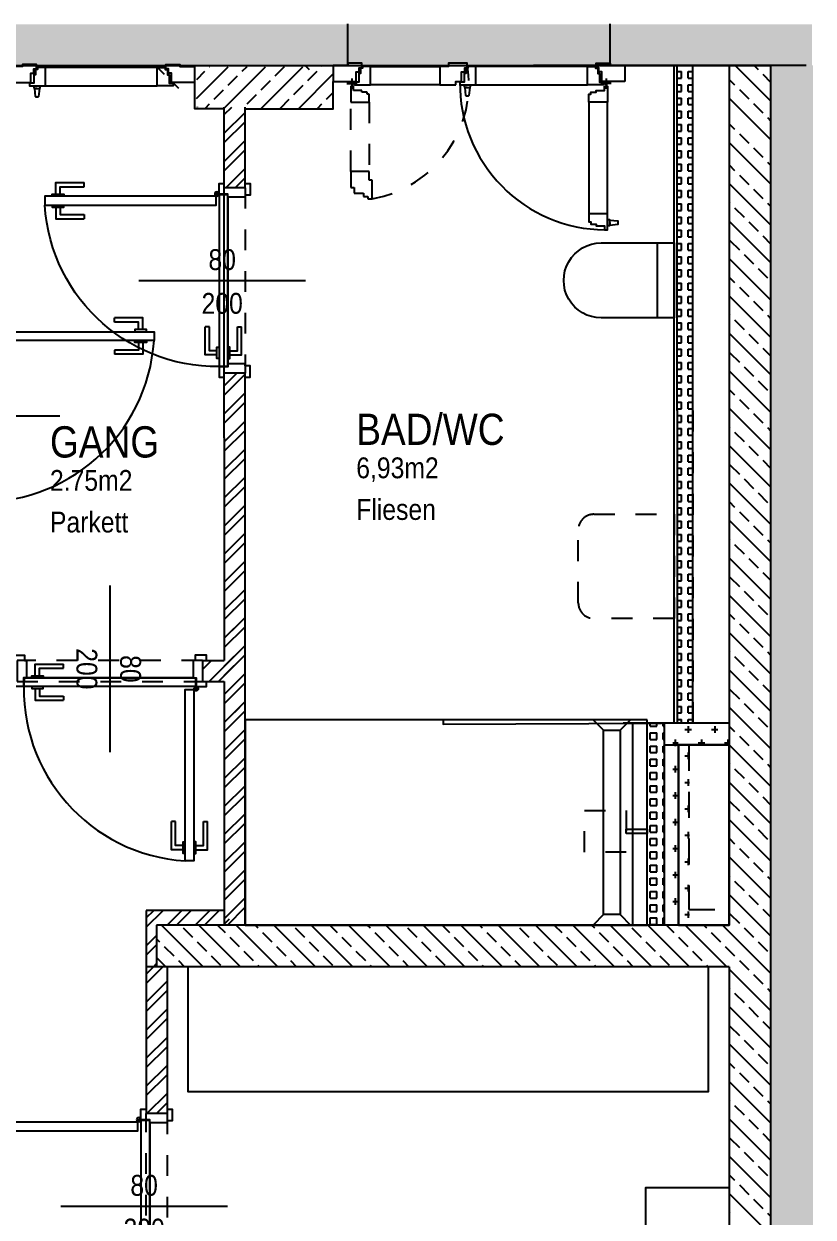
# Model space of a CAD drawing. Header units: millimetres. Extents: x 2865.5 to 2884.6, y 1727 to 1740.
# Drawn here: x 2880.79 to 2884.58, y 1731.76 to 1737.49 of the extents above; entities that cross this region are included whole.
import ezdxf
from ezdxf.enums import TextEntityAlignment as Align

# ---------------------------------------------------------------- set-up
doc = ezdxf.new("R2010")
doc.units = ezdxf.units.MM
doc.linetypes.add('HIDDEN2', pattern=[0.1875, 0.125, -0.0625])
doc.layers.add('00_HLP---------M0', color=5, linetype='Continuous', plot=False)
doc.layers.add('07_MOB-G00-L04-M0', color=6, linetype='HIDDEN2', plot=False)
for name, color, linetype in [('01-ANS-G00-L04-M0', 8, 'Continuous'), ('01-TXT---------M0', 5, 'Continuous'), ('01-TXT---------PP', 5, 'Continuous'), ('01-TXT-G00-L04-M0', 160, 'Continuous'), ('02-ANS-G00-L04-M0', 8, 'Continuous'), ('02-FIL-G00-L04-LILA', 223, 'Continuous'), ('02-FIL-G00-L04-ORANGE', 40, 'Continuous'), ('02-FIL-G00-L04-STB', 8, 'Continuous'), ('02-FLI-G00-L04-M0', 141, 'Continuous'), ('02-HID---------M0', 8, 'HIDDEN2'), ('02-HID-G00-L04-M0', 8, 'HIDDEN2'), ('02-TWA-G00-L04-M0', 4, 'Continuous'), ('02-WDA---------M0', 8, 'Continuous'), ('02-WDA-G00-L04-M0', 8, 'Continuous'), ('02-ZWA---------M0', 2, 'Continuous'), ('02-ZWA-G00-L04-M0', 2, 'Continuous'), ('03-ANS-G00-L04-M0', 8, 'Continuous'), ('03-HID-G00-L04-M0', 8, 'HIDDEN2'), ('04-HLP---------M0', 8, 'HIDDEN2'), ('04-STO---------M0', 5, 'Continuous'), ('04-SYM---------EP', 8, 'Continuous'), ('04-SYM-G00-L04-EP', 8, 'Continuous'), ('05-STO--------M0', 5, 'Continuous'), ('05-SYM---------M0', 8, 'Continuous'), ('05-SYM--------M0', 8, 'Continuous'), ('05-SYM-G00-L04-M0', 8, 'Continuous'), ('05-TXT--------M0', 8, 'Continuous'), ('05-TXT-G00-L04-M0', 8, 'Continuous'), ('07-SAN-G00-L04-M0', 8, 'Continuous')]:
    doc.layers.add(name, color=color, linetype=linetype)
doc.styles.add('ARIAL', font='arial.ttf', dxfattribs={"width": 0.85})
pattern_1 = [(45, (2824.41529, 1813.36531), (-0.06735192, 0.06735192), []), (45, (2824.46019, 1813.36531), (-0.06735192, 0.06735192), [])]
pattern_2 = [(45, (2824.39029, 1813.36531), (-0.06735192, 0.06735192), []), (45, (2824.43519, 1813.36531), (-0.06735192, 0.06735192), [])]

# ---------------------------------------------------------------- blocks, each defined once
blk = doc.blocks.new('05-TXT')
at = {"layer": '05-TXT--------M0'}
blk.add_line((-0.4, 0), (0.4, 0), dxfattribs=at)
at = {"layer": '05-TXT--------M0', "color": 8, "style": 'ARIAL', "width": 0.85}
blk.add_attdef('BREITE', text='', height=0.1, dxfattribs=at).set_placement((0, 0.05), align=Align.CENTER)
blk.add_attdef('HÖHE', text='', height=0.1, rotation=360, dxfattribs=at).set_placement((0, -0.06), align=Align.TOP_CENTER)
blk = doc.blocks.new('TÜR-80_10er-WAND')
at = {"layer": '00_HLP---------M0'}
for points in [[(-0.3575, 0.027), (-0.3575, 0.083), (-0.2225, 0.083)], [(-0.3375, 0.027), (-0.3375, 0.063), (-0.2225, 0.063)], [(-0.2225, 0.063), (-0.2225, 0.083)], [(0.4, 0.017), (-0.4, 0.017)], [(-0.375, 0.017), (-0.375, 0.027), (-0.32, 0.027), (-0.32, 0.017)], [(-0.375, -0.025), (-0.375, -0.035), (-0.32, -0.035), (-0.32, -0.025)], [(-0.3575, -0.035), (-0.3575, -0.091), (-0.2225, -0.091)], [(-0.3375, -0.035), (-0.3375, -0.071), (-0.2225, -0.071)], [(-0.2225, -0.071), (-0.2225, -0.091)]]:
    blk.add_lwpolyline(points, dxfattribs=at)
blk.add_lwpolyline([(0.4115, -0.025), (-0.4115, -0.025), (-0.4115, -0.025), (-0.4115, 0.017), (0.4115, 0.017)], close=True, dxfattribs=at)
at = {"layer": '02-HID---------M0', "ltscale": 0.5}
for points in [[(0.445, 0.1), (-0.445, 0.1)], [(-0.445, 0), (0.445, 0)]]:
    blk.add_lwpolyline(points, dxfattribs=at)
at = {"layer": '02-ZWA---------M0'}
for points in [[(-0.445, 0.1), (-0.445, 0)], [(0.445, 0.1), (0.445, 0)]]:
    blk.add_lwpolyline(points, dxfattribs=at)
at = {"layer": '05-STO--------M0'}
for points in [[(-0.465, 0.1), (-0.465, 0.125), (-0.41, 0.125), (-0.41, 0.1), (-0.4, 0.1), (-0.4, 0.017), (-0.415, 0.017), (-0.415, -0.025), (-0.465, -0.025), (-0.465, 0)], [(0.465, 0.1), (0.465, 0.125), (0.41, 0.125), (0.41, 0.1), (0.4, 0.1), (0.4, 0.017), (0.415, 0.017), (0.415, -0.025), (0.465, -0.025), (0.465, 0)]]:
    blk.add_lwpolyline(points, dxfattribs=at)
at = {"layer": '05-SYM---------M0'}
for points in [[(0.352, -0.8085), (0.296, -0.8085), (0.296, -0.6735)], [(0.316, -0.6735), (0.296, -0.6735)], [(0.352, -0.7885), (0.316, -0.7885), (0.316, -0.6735)], [(0.414, -0.8085), (0.47, -0.8085), (0.47, -0.6735)], [(0.414, -0.7885), (0.45, -0.7885), (0.45, -0.6735)], [(0.45, -0.6735), (0.47, -0.6735)], [(0.362, -0.826), (0.352, -0.826), (0.352, -0.771), (0.362, -0.771)], [(0.404, -0.826), (0.414, -0.826), (0.414, -0.771), (0.404, -0.771)]]:
    blk.add_lwpolyline(points, dxfattribs=at)
at = {"layer": '05-SYM--------M0'}
blk.add_lwpolyline([(0.404, -0.0395), (0.404, -0.8625), (0.404, -0.8625), (0.362, -0.8625), (0.362, -0.0395)], close=True, dxfattribs=at)
for points in [[(0.41, -0.036), (0.42, -0.036)], [(0.415, -0.031), (0.415, -0.041)]]:
    blk.add_lwpolyline(points, dxfattribs=at)
blk.add_circle((0.415, -0.036), 0.01, dxfattribs=at)
blk.add_arc((0.415, -0.036), 0.8282, 176.33088, 266.33088, dxfattribs=at)
blk = doc.blocks.new('01-SQM')
at = {"layer": '01-TXT---------M0', "color": 1, "style": 'ARIAL', "width": 0.85}
blk.add_attdef('ROOM', (0, 0), '', height=0.15, dxfattribs=at)
blk.add_attdef('AREA', text='', height=0.1, dxfattribs=at).set_placement((0, -0.06), align=Align.TOP_LEFT)
at = {"layer": '01-TXT---------PP', "color": 1, "style": 'ARIAL', "width": 0.85}
blk.add_attdef('NR', text='', height=0.15, dxfattribs=at).set_placement((-0.1173, 0), align=Align.RIGHT)
blk.add_attdef('FLOOR', text='', height=0.1, dxfattribs=at).set_placement((0, -0.26), align=Align.TOP_LEFT)
blk = doc.blocks.new('07-WC')
blk.add_lwpolyline([(-0.015, -0.18), (-0.365, -0.18, -1), (-0.365, 0.18, 0), (-0.015, 0.18), (-0.015, -0.18)], format="xyb", close=True)
blk.add_lwpolyline([(-0.095, -0.18), (-0.095, 0.18)])
blk = doc.blocks.new('4733788473')
at = {"color": 4}
for points in [[(2877.9358, 1743.4541), (2877.9358, 1743.0541), (2877.5358, 1743.0541), (2877.5358, 1743.4541)], [(2880.2358, 1743.4541), (2880.2358, 1743.0541), (2879.8358, 1743.0541), (2879.8358, 1743.4541)], [(2878.2858, 1739.0541), (2878.2858, 1739.0541), (2878.2858, 1739.0541), (2878.2858, 1740.4541), (2880.4858, 1740.4541), (2880.4858, 1739.7541), (2880.5858, 1739.7541), (2880.5858, 1740.5541), (2878.1858, 1740.5541), (2878.1858, 1739.0541)], [(2876.4058, 1738.4516), (2875.2058, 1738.4516), (2875.2058, 1739.2516), (2876.4058, 1739.2516)], [(2880.6858, 1737.3491), (2879.1858, 1737.3491), (2879.1858, 1737.2491), (2880.6858, 1737.2491)]]:
    blk.add_lwpolyline(points, close=True, dxfattribs=at)
at = {"color": 4, "flags": 128}
for points in [[(2877.9358, 1741.3541), (2879.8358, 1741.3541), (2879.8358, 1743.4541), (2877.9358, 1743.4541)], [(2879.3108, 1739.4541), (2879.3108, 1738.9541), (2880.3108, 1738.9541), (2880.3108, 1739.4541)], [(2879.0358, 1737.0741), (2880.8358, 1737.0741), (2880.8358, 1737.5241), (2879.0358, 1737.5241)]]:
    blk.add_lwpolyline(points, close=True, dxfattribs=at)
at = {"color": 4}
for points in [[(2878.1358, 1743.0541), (2878.1358, 1743.3041), (2878.7358, 1743.3041), (2878.7358, 1743.0541)], [(2879.6358, 1743.0541), (2879.6358, 1743.3041), (2879.0358, 1743.3041), (2879.0358, 1743.0541)], [(2878.0358, 1742.9541), (2879.7358, 1742.9541)], [(2880.4858, 1739.7791), (2878.9858, 1739.7791), (2878.9858, 1738.9541)], [(2878.9858, 1738.9541), (2878.2858, 1738.9541)], [(2879.5823, 1737.8027), (2879.9358, 1737.3491), (2880.2894, 1737.8027)]]:
    blk.add_lwpolyline(points, dxfattribs=at)
at = {"color": 4, "flags": 128}
for points in [[(2875.3038, 1739.7076, -0.39805), (2875.3537, 1739.7548), (2875.6591, 1739.7548, -0.39805), (2875.709, 1739.7076), (2875.7285, 1739.3576, -0.430564), (2875.6785, 1739.3048), (2875.3342, 1739.3048, -0.430564), (2875.2843, 1739.3576)], [(2876.3079, 1739.7076, 0.39805), (2876.258, 1739.7548), (2875.9526, 1739.7548, 0.39805), (2875.9026, 1739.7076), (2875.8832, 1739.3576, 0.430564), (2875.9331, 1739.3048), (2876.2774, 1739.3048, 0.430564), (2876.3273, 1739.3576)], [(2875.3038, 1737.9957, 0.39805), (2875.3537, 1737.9484), (2875.6591, 1737.9484, 0.39805), (2875.709, 1737.9957), (2875.7285, 1738.3457, 0.430564), (2875.6785, 1738.3984), (2875.3342, 1738.3984, 0.430564), (2875.2843, 1738.3457)], [(2876.3079, 1737.9957, -0.39805), (2876.258, 1737.9484), (2875.9526, 1737.9484, -0.39805), (2875.9026, 1737.9957), (2875.8832, 1738.3457, -0.430564), (2875.9331, 1738.3984), (2876.2774, 1738.3984, -0.430564), (2876.3273, 1738.3457)]]:
    blk.add_lwpolyline(points, format="xyb", close=True, dxfattribs=at)
at = {"color": 4}
for centre, start, end in [((2875.5064, 1739.3048), 63.43495, 116.56505), ((2876.1053, 1739.3048), 63.43495, 116.56505), ((2875.5064, 1738.3984), 243.43495, 296.56505), ((2876.1053, 1738.3984), 243.43495, 296.56505)]:
    blk.add_arc(centre, 0.5031, start, end, dxfattribs=at)
blk = doc.blocks.new('FENSTER_140')
at = {"layer": '02-WDA---------M0'}
for points in [[(0.07, -0.2), (0.07, -0.4)], [(1.33, -0.2), (1.33, -0.4)]]:
    blk.add_lwpolyline(points, dxfattribs=at)
at = {"layer": '04-HLP---------M0', "linetype": 'Continuous'}
for p, q in [((0.0317, 0.5598), (0.0317, 0.5482)), ((0.0317, 0.554), (0.0317, 0.5496)), ((0.0717, 0.566), (0.0335, 0.5617)), ((0.0717, 0.542), (0.0335, 0.5462)), ((0.0717, 0.554), (0.0717, 0.566)), ((0.0717, 0.566), (0.0717, 0.542)), ((0.0717, 0.554), (0.0717, 0.542)), ((0.0837, 0.568), (0.0737, 0.568)), ((0.0837, 0.54), (0.0737, 0.54)), ((0.7447, -0.095), (0.749, -0.0568)), ((0.7625, -0.055), (0.751, -0.055)), ((0.7567, -0.055), (0.7523, -0.055)), ((0.7687, -0.095), (0.7645, -0.0568)), ((0.7427, -0.107), (0.7427, -0.097)), ((0.7687, -0.095), (0.7447, -0.095)), ((0.7567, -0.095), (0.7447, -0.095)), ((0.7567, -0.095), (0.7687, -0.095)), ((0.7707, -0.107), (0.7707, -0.097))]:
    blk.add_line(p, q, dxfattribs=at)
for points in [[(0.0968, 0.5891), (0.0837, 0.5891), (0.0837, 0.5121), (0.172, 0.5121), (0.172, 0.5511), (0.1633, 0.5511), (0.1633, 0.5611), (0.1377, 0.5611), (0.1377, 0.5691), (0.0968, 0.5691)], [(0.0968, -0.1007), (0.0837, -0.1007), (0.0837, -0.0237), (0.172, -0.0237), (0.172, -0.0628), (0.1633, -0.0628), (0.1633, -0.0727), (0.1377, -0.0727), (0.1377, -0.0807), (0.0968, -0.0807)]]:
    blk.add_lwpolyline(points, close=True, dxfattribs=at)
for points in [[(0.0837, 0.5121), (0.0837, -0.0237)], [(0.172, -0.0237), (0.172, 0.5121)]]:
    blk.add_lwpolyline(points, dxfattribs=at)
at = {"layer": '04-HLP---------M0', "linetype": 'HIDDEN2', "ltscale": 0.4}
for points in [[(1.3163, 0.3855), (1.2993, 0.3855), (1.2993, 0.4135), (1.2543, 0.4135), (1.2543, 0.4285), (1.2343, 0.4285), (1.2343, 0.4404), (1.2128, 0.4404), (1.2128, 0.3506), (1.228, 0.3506), (1.228, 0.3085), (1.3163, 0.3085)], [(1.3032, -0.1007), (1.3163, -0.1007), (1.3163, -0.0237), (1.228, -0.0237), (1.228, -0.0628), (1.2367, -0.0628), (1.2367, -0.0727), (1.2623, -0.0727), (1.2623, -0.0807), (1.3032, -0.0807)]]:
    blk.add_lwpolyline(points, close=True, dxfattribs=at)
for points in [[(1.228, -0.0237), (1.228, 0.3085)], [(1.3163, 0.3085), (1.3163, -0.0237)]]:
    blk.add_lwpolyline(points, dxfattribs=at)
at = {"layer": '04-HLP---------M0'}
for points in [[(0.0647, -0.113), (0.1147, -0.113)], [(0.0897, -0.138), (0.0897, -0.088)], [(1.3353, -0.113), (1.2853, -0.113)], [(1.3103, -0.138), (1.3103, -0.088)]]:
    blk.add_lwpolyline(points, dxfattribs=at)
for centre in [(0.0897, -0.113), (1.3103, -0.113)]:
    blk.add_circle(centre, 0.00474, dxfattribs=at)
at = {"layer": '04-HLP---------M0', "linetype": 'Continuous'}
for centre, radius, start, end in [((0.0897, -0.113), 0.7021, 359.42303, 89.42359), ((0.0337, 0.5598), 0.002, 96.34019, 180), ((0.0337, 0.5482), 0.002, 180, 263.65981), ((0.0737, 0.566), 0.002, 90, 180), ((0.0737, 0.542), 0.002, 180, 270), ((0.751, -0.057), 0.002, 90, 173.65981), ((0.7625, -0.057), 0.002, 6.34019, 90), ((0.7447, -0.097), 0.002, 90, 180), ((0.7687, -0.097), 0.002, 0, 90)]:
    blk.add_arc(centre, radius, start, end, dxfattribs=at)
at = {"layer": '04-HLP---------M0', "linetype": 'HIDDEN2', "ltscale": 0.4}
blk.add_arc((1.3103, -0.113), 0.5619, 99.99388, 189.99388, dxfattribs=at)
at = {"layer": '04-STO---------M0'}
for points in [[(0.102, -0.1201), (0.102, -0.107), (0.179, -0.107), (0.179, -0.1953), (0.14, -0.1953), (0.14, -0.1865), (0.13, -0.1865), (0.13, -0.161), (0.122, -0.161), (0.122, -0.1201)], [(0.7918, -0.1201), (0.7918, -0.107), (0.7148, -0.107), (0.7148, -0.1953), (0.7538, -0.1953), (0.7538, -0.1865), (0.7638, -0.1865), (0.7638, -0.161), (0.7718, -0.161), (0.7718, -0.1201)], [(0.8118, -0.107), (0.8118, -0.124), (0.7838, -0.124), (0.7838, -0.169), (0.7688, -0.169), (0.7688, -0.189), (0.7569, -0.189), (0.7569, -0.2105), (0.8467, -0.2105), (0.8467, -0.1953), (0.8888, -0.1953), (0.8888, -0.107)], [(1.298, -0.1201), (1.298, -0.107), (1.221, -0.107), (1.221, -0.1953), (1.26, -0.1953), (1.26, -0.1865), (1.27, -0.1865), (1.27, -0.161), (1.278, -0.161), (1.278, -0.1201)], [(0, -0.124), (0.11, -0.124), (0.11, -0.169), (0.125, -0.169), (0.125, -0.189), (0.1369, -0.189), (0.1369, -0.2105), (0.07, -0.2105), (0.07, -0.2), (0, -0.2)], [(1.4, -0.124), (1.29, -0.124), (1.29, -0.169), (1.275, -0.169), (1.275, -0.189), (1.2631, -0.189), (1.2631, -0.2105), (1.33, -0.2105), (1.33, -0.2), (1.4, -0.2)]]:
    blk.add_lwpolyline(points, close=True, dxfattribs=at)
at = {"layer": '04-SYM---------EP'}
for points in [[(0.7148, -0.107), (0.179, -0.107)], [(0.8888, -0.107), (1.221, -0.107)], [(0.179, -0.1953), (0.7148, -0.1953)], [(1.221, -0.1953), (0.8888, -0.1953)]]:
    blk.add_lwpolyline(points, dxfattribs=at)

msp = doc.modelspace()

# ---------------------------------------------------------------- hatches: boundary and pattern name
at = {"layer": '02-FIL-G00-L04-LILA'}
h = msp.add_hatch(dxfattribs=at)
h.set_pattern_fill('HONEY', color=8, scale=0.01, angle=107.04654, style=0)
h.set_pattern_definition([(90, (2869.415287, 1707.450875), (-0.0274963, 0.047625), [0.03175, -0.0635]), (210, (2869.415287, 1707.450875), (-0.02749631, -0.047624994), [0.03175, -0.0635]), (150, (2869.415287, 1707.450875), (-0.05499261, 6e-09), [-0.0635, 0.03175])])
h.paths.add_polyline_path([(2884.5725, 1737.4882), (2883.3053, 1737.4882), (2876.6132, 1737.4882), (2876.6132, 1737.2882), (2884.5721, 1737.2882)])
h = msp.add_hatch(dxfattribs=at)
h.set_pattern_fill('HONEY', color=8, scale=0.01, angle=107.04654, style=0)
h.set_pattern_definition([(90, (2869.419366, 1707.252193), (-0.0274963, 0.047625), [0.03175, -0.0635]), (210, (2869.419366, 1707.252193), (-0.02749631, -0.047624994), [0.03175, -0.0635]), (150, (2869.419366, 1707.252193), (-0.05499261, 6e-09), [-0.0635, 0.03175])])
h.paths.add_polyline_path([(2876.6817, 1737.2896), (2883.3094, 1737.2896), (2876.6173, 1737.2896), (2876.6173, 1737.0751), (2876.6813, 1737.0751)])
h = msp.add_hatch(dxfattribs=at)
h.set_pattern_fill('HONEY', color=8, scale=0.01, angle=197.04654, style=0)
h.set_pattern_definition([(180, (2894.115584, 1720.650196), (-0.047625, -0.0274963), [0.03175, -0.0635]), (300, (2894.115584, 1720.650196), (0.047624994, -0.02749631), [0.03175, -0.0635]), (240, (2894.115584, 1720.650196), (-6e-09, -0.05499261), [-0.0635, 0.03175])])
h.paths.add_polyline_path([(2884.5782, 1737.2899), (2884.5782, 1735.5716), (2884.5782, 1728.2027), (2884.3782, 1728.2027), (2884.3782, 1737.2895)])
at = {"layer": '02-FIL-G00-L04-ORANGE'}
h = msp.add_hatch(dxfattribs=at)
h.set_pattern_fill('SQUARE', color=8, scale=0.01, angle=107.04654, style=0)
h.set_pattern_definition([(360, (2824.415287, 1813.365314), (0, 0.03175), [0.03175, -0.03175]), (90, (2824.415287, 1813.365314), (-0.03175, 0), [0.03175, -0.03175])])
h.paths.add_polyline_path([(2884.0003, 1734.1327), (2884.0003, 1737.2897), (2883.9253, 1737.2897), (2883.9253, 1734.1327)])
h = msp.add_hatch(dxfattribs=at)
h.set_pattern_fill('ANSI32', color=8, scale=0.01, angle=107.04654, style=0)
h.set_pattern_definition(pattern_2)
h.paths.add_polyline_path([(2881.85, 1737.0897), (2881.75, 1737.0897), (2881.7503, 1736.7027), (2881.8503, 1736.7027)])
h = msp.add_hatch(dxfattribs=at)
h.set_pattern_fill('ANSI32', color=8, scale=0.01, angle=107.04654, style=0)
h.set_pattern_definition(pattern_2)
h.paths.add_polyline_path([(2881.8503, 1734.1855), (2881.8503, 1735.8127), (2881.7503, 1735.8127), (2881.7503, 1734.1855)])
h = msp.add_hatch(dxfattribs=at)
h.set_pattern_fill('ANSI32', color=8, scale=0.01, angle=107.04654, style=0)
h.set_pattern_definition([(45, (2824.39029, 1813.36531), (-0.06735192, 0.06735192), []), (45, (2824.43519, 1813.36531), (-0.06735192, 0.06735192), [])])
h.paths.add_polyline_path([(2881.8503, 1733.1627), (2881.8503, 1734.6127), (2881.7503, 1734.6127), (2881.7503, 1734.4327), (2881.6453, 1734.4327), (2881.6453, 1734.3327), (2881.7503, 1734.3327), (2881.7503, 1733.1627)])
h = msp.add_hatch(dxfattribs=at)
h.set_pattern_fill('SQUARE', color=8, scale=0.01, angle=107.04654, style=0)
h.set_pattern_definition([(360, (2824.613263, 1813.365314), (0, 0.03175), [0.03175, -0.03175]), (90, (2824.613263, 1813.365314), (-0.03175, 0), [0.03175, -0.03175])])
h.paths.add_polyline_path([(2883.8633, 1733.1627), (2883.8633, 1734.1327), (2883.7933, 1734.1327), (2883.7933, 1733.1627)])
h = msp.add_hatch(dxfattribs=at)
h.set_pattern_fill('CROSS', color=8, scale=0.01, angle=17.04654, style=0)
h.set_pattern_definition([(270, (2824.415287, 1813.365314), (0.0635, -0.0635), [0.03175, -0.09525]), (360, (2824.39941, 1813.34944), (0.0635, 0.0635), [0.03175, -0.09525])])
h.paths.add_polyline_path([(2883.9844, 1733.1627), (2883.9844, 1734.0277), (2884.1753, 1734.0277), (2884.1753, 1734.1327), (2883.9046, 1734.1327), (2883.9046, 1733.1627)])
h = msp.add_hatch(dxfattribs=at)
h.set_pattern_fill('ANSI32', color=8, scale=0.01, angle=107.04654, style=0)
h.set_pattern_definition(pattern_1)
h.paths.add_polyline_path([(2881.4253, 1733.1627), (2881.7753, 1733.1627), (2881.7753, 1733.2327), (2881.3753, 1733.2327), (2881.3753, 1732.9627), (2881.4253, 1732.9627)])
h = msp.add_hatch(dxfattribs=at)
h.set_pattern_fill('ANSI32', color=8, scale=0.01, angle=107.04654, style=0)
h.set_pattern_definition(pattern_1)
h.paths.add_polyline_path([(2881.4753, 1732.2577), (2881.4753, 1732.9627), (2881.4253, 1732.9627), (2881.3753, 1732.9627), (2881.3753, 1732.2577)])
at = {"layer": '02-FIL-G00-L04-STB'}
h = msp.add_hatch(dxfattribs=at)
h.set_pattern_fill('ANSI33', color=8, scale=0.02, angle=287.04654, style=0)
h.set_pattern_definition([(225, (2939.10685, 1649.32131), (0.08980256, -0.08980256), []), (225, (2939.01705, 1649.32131), (0.08980256, -0.08980256), [0.0635, -0.03175])])
h.paths.add_polyline_path([(2881.6169, 1737.0839), (2881.6169, 1737.1639), (2881.6169, 1737.2839), (2882.2737, 1737.2839), (2882.2737, 1737.0839)])

# ---------------------------------------------------------------- linework, layer by layer
at = {"color": 8}
for points in [[(2884.3753, 1728.4027), (2884.3753, 1737.2897)], [(2881.6071, 1737.2087), (2881.6071, 1737.0838), (2881.7503, 1737.0838)], [(2881.8503, 1737.082), (2882.2737, 1737.082), (2882.2737, 1737.2137)]]:
    msp.add_lwpolyline(points, dxfattribs=at)
at = {"layer": '01-ANS-G00-L04-M0', "color": 8}
for points in [[(2881.7503, 1735.8127), (2881.7503, 1736.7027)], [(2881.7503, 1735.5027), (2881.7503, 1734.6127)]]:
    msp.add_lwpolyline(points, dxfattribs=at)
at = {"layer": '02-ANS-G00-L04-M0', "color": 8}
msp.add_lwpolyline([(2883.9253, 1735.6327), (2883.9253, 1734.1327)], dxfattribs=at)
at = {"layer": '02-FIL-G00-L04-STB', "color": 8, "linetype": 'Continuous'}
for p, q in [((2881.4204, 1737.2897), (2881.4624, 1737.2477)), ((2882.1388, 1737.2897), (2882.1583, 1737.2702)), ((2884.2042, 1737.2897), (2884.3753, 1737.1187)), ((2884.2911, 1737.2926), (2884.3136, 1737.2702)), ((2884.336, 1737.2477), (2884.3753, 1737.2085)), ((2881.4848, 1737.2253), (2881.5297, 1737.1804)), ((2884.1753, 1737.2229), (2884.2013, 1737.1968)), ((2884.2238, 1737.1744), (2884.2687, 1737.1295)), ((2884.1753, 1737.1331), (2884.3753, 1736.9331)), ((2881.6195, 1737.0906), (2881.6204, 1737.0897)), ((2884.2911, 1737.107), (2884.336, 1737.0621)), ((2884.1753, 1737.0096), (2884.2013, 1736.9836)), ((2884.3585, 1737.0397), (2884.3753, 1737.0229)), ((2884.2238, 1736.9611), (2884.2687, 1736.9162)), ((2884.1753, 1736.9198), (2884.3753, 1736.7198)), ((2884.2911, 1736.8938), (2884.336, 1736.8489)), ((2884.3585, 1736.8264), (2884.3753, 1736.8096)), ((2884.1753, 1736.8122), (2884.2013, 1736.7862)), ((2884.1753, 1736.7224), (2884.3753, 1736.5224)), ((2884.2238, 1736.7637), (2884.2687, 1736.7188)), ((2884.2911, 1736.6964), (2884.336, 1736.6515)), ((2884.1753, 1736.6326), (2884.1789, 1736.629)), ((2884.2013, 1736.6066), (2884.2462, 1736.5617)), ((2884.3585, 1736.629), (2884.3753, 1736.6122)), ((2884.1753, 1736.5428), (2884.3753, 1736.3428)), ((2884.2687, 1736.5392), (2884.3136, 1736.4943)), ((2884.1789, 1736.4494), (2884.2238, 1736.4045)), ((2884.336, 1736.4719), (2884.3753, 1736.4326)), ((2884.2462, 1736.3821), (2884.2911, 1736.3372)), ((2884.1753, 1736.3632), (2884.3753, 1736.1632)), ((2884.3136, 1736.3147), (2884.3585, 1736.2698)), ((2884.1753, 1736.2734), (2884.2013, 1736.2474)), ((2884.2238, 1736.2249), (2884.2687, 1736.18)), ((2884.1753, 1736.1836), (2884.3753, 1735.9836)), ((2884.2911, 1736.1576), (2884.336, 1736.1127)), ((2884.1753, 1736.0938), (2884.1789, 1736.0902)), ((2884.3585, 1736.0902), (2884.3753, 1736.0734)), ((2884.2013, 1736.0678), (2884.2462, 1736.0229)), ((2884.1753, 1736.004), (2884.3753, 1735.804)), ((2884.2687, 1736.0004), (2884.3136, 1735.9555)), ((2884.1789, 1735.9106), (2884.2238, 1735.8657)), ((2884.336, 1735.9331), (2884.3753, 1735.8938)), ((2884.1753, 1735.8244), (2884.3753, 1735.6244)), ((2884.2462, 1735.8433), (2884.2911, 1735.7984)), ((2884.3136, 1735.7759), (2884.3585, 1735.731)), ((2884.1753, 1735.7346), (2884.2013, 1735.7085)), ((2884.2238, 1735.6861), (2884.2687, 1735.6412)), ((2884.1753, 1735.6448), (2884.3753, 1735.4448)), ((2884.2911, 1735.6187), (2884.336, 1735.5738)), ((2884.1753, 1735.555), (2884.1789, 1735.5514)), ((2884.2013, 1735.5289), (2884.2462, 1735.484)), ((2884.3585, 1735.5514), (2884.3753, 1735.5346)), ((2884.1753, 1735.4652), (2884.3753, 1735.2652)), ((2884.2687, 1735.4616), (2884.3136, 1735.4167)), ((2884.336, 1735.3942), (2884.3753, 1735.355)), ((2884.1789, 1735.3718), (2884.2238, 1735.3269)), ((2884.1753, 1735.2856), (2884.3753, 1735.0856)), ((2884.2462, 1735.3044), (2884.2911, 1735.2595)), ((2884.3136, 1735.2371), (2884.3585, 1735.1922)), ((2884.1753, 1735.1958), (2884.2013, 1735.1697)), ((2884.2238, 1735.1473), (2884.2687, 1735.1024)), ((2884.1753, 1735.106), (2884.3753, 1734.906)), ((2884.2911, 1735.0799), (2884.336, 1735.035)), ((2884.1753, 1735.0162), (2884.1789, 1735.0126)), ((2884.3585, 1735.0126), (2884.3753, 1734.9958)), ((2884.2013, 1734.9901), (2884.2462, 1734.9452)), ((2884.1753, 1734.9264), (2884.3753, 1734.7264)), ((2884.2687, 1734.9228), (2884.3136, 1734.8779)), ((2884.1789, 1734.833), (2884.2238, 1734.7881)), ((2884.336, 1734.8554), (2884.3753, 1734.8162)), ((2884.2462, 1734.7656), (2884.2911, 1734.7207)), ((2884.1753, 1734.7468), (2884.3753, 1734.5468)), ((2884.1753, 1734.657), (2884.2013, 1734.6309)), ((2884.3136, 1734.6983), (2884.3585, 1734.6534)), ((2884.2238, 1734.6085), (2884.2687, 1734.5636)), ((2884.1753, 1734.5672), (2884.3753, 1734.3672)), ((2884.2911, 1734.5411), (2884.336, 1734.4962)), ((2884.1753, 1734.4774), (2884.1789, 1734.4738)), ((2884.2013, 1734.4513), (2884.2462, 1734.4064)), ((2884.3585, 1734.4738), (2884.3753, 1734.457)), ((2884.1753, 1734.3876), (2884.3753, 1734.1876)), ((2884.2687, 1734.384), (2884.3136, 1734.3391)), ((2884.336, 1734.3166), (2884.3753, 1734.2774)), ((2884.1789, 1734.2942), (2884.2238, 1734.2493)), ((2884.1753, 1734.208), (2884.3753, 1734.008)), ((2884.2462, 1734.2268), (2884.2911, 1734.1819)), ((2884.3136, 1734.1595), (2884.3585, 1734.1146)), ((2884.1753, 1734.1182), (2884.2013, 1734.0921)), ((2884.1753, 1734.0284), (2884.3753, 1733.8284)), ((2884.2238, 1734.0697), (2884.2687, 1734.0248)), ((2884.2911, 1734.0023), (2884.336, 1733.9574)), ((2884.1753, 1733.9386), (2884.1789, 1733.9349)), ((2884.2013, 1733.9125), (2884.2462, 1733.8676)), ((2884.3585, 1733.9349), (2884.3753, 1733.9182)), ((2884.1753, 1733.8488), (2884.3753, 1733.6488)), ((2884.2687, 1733.8451), (2884.3136, 1733.8002)), ((2884.1789, 1733.7553), (2884.2238, 1733.7104)), ((2884.336, 1733.7778), (2884.3753, 1733.7386)), ((2884.2462, 1733.688), (2884.2911, 1733.6431)), ((2884.1753, 1733.6691), (2884.3753, 1733.4691)), ((2884.3136, 1733.6206), (2884.3585, 1733.5757)), ((2884.1753, 1733.5793), (2884.2013, 1733.5533)), ((2884.2238, 1733.5308), (2884.2687, 1733.4859)), ((2884.1753, 1733.4895), (2884.3753, 1733.2895)), ((2884.2911, 1733.4635), (2884.336, 1733.4186)), ((2884.1753, 1733.3997), (2884.1789, 1733.3961)), ((2884.3585, 1733.3961), (2884.3753, 1733.3793)), ((2884.2013, 1733.3737), (2884.2462, 1733.3288)), ((2884.1753, 1733.3099), (2884.3753, 1733.1099)), ((2884.2687, 1733.3063), (2884.3136, 1733.2614)), ((2884.1789, 1733.2165), (2884.2238, 1733.1716)), ((2884.336, 1733.239), (2884.3753, 1733.1997)), ((2881.4489, 1733.1627), (2881.6489, 1732.9627)), ((2881.6285, 1733.1627), (2881.8285, 1732.9627)), ((2881.7183, 1733.1627), (2881.7542, 1733.1267)), ((2881.8081, 1733.1627), (2882.0081, 1732.9627)), ((2881.8979, 1733.1627), (2881.9114, 1733.1492)), ((2881.9877, 1733.1627), (2882.1877, 1732.9627)), ((2882.1673, 1733.1627), (2882.3673, 1732.9627)), ((2882.2571, 1733.1627), (2882.293, 1733.1267)), ((2882.3469, 1733.1627), (2882.5469, 1732.9627)), ((2882.4367, 1733.1627), (2882.4502, 1733.1492)), ((2882.5265, 1733.1627), (2882.7265, 1732.9627)), ((2882.7061, 1733.1627), (2882.9061, 1732.9627)), ((2882.7959, 1733.1627), (2882.8319, 1733.1267)), ((2882.8857, 1733.1627), (2883.0857, 1732.9627)), ((2882.9755, 1733.1627), (2882.989, 1733.1492)), ((2883.0653, 1733.1627), (2883.2653, 1732.9627)), ((2883.2449, 1733.1627), (2883.4449, 1732.9627)), ((2883.3347, 1733.1627), (2883.3707, 1733.1267)), ((2883.4245, 1733.1627), (2883.6245, 1732.9627)), ((2883.5143, 1733.1627), (2883.5278, 1733.1492)), ((2883.6041, 1733.1627), (2883.8041, 1732.9627)), ((2883.7837, 1733.1627), (2883.9837, 1732.9627)), ((2883.8735, 1733.1627), (2883.9095, 1733.1267)), ((2883.9633, 1733.1627), (2884.1633, 1732.9627)), ((2884.0531, 1733.1627), (2884.0666, 1733.1492)), ((2884.1429, 1733.1627), (2884.3753, 1732.9303)), ((2881.5522, 1733.1492), (2881.5971, 1733.1043)), ((2881.7767, 1733.1043), (2881.8216, 1733.0594)), ((2881.9338, 1733.1267), (2881.9787, 1733.0818)), ((2882.091, 1733.1492), (2882.1359, 1733.1043)), ((2882.3155, 1733.1043), (2882.3604, 1733.0594)), ((2882.4726, 1733.1267), (2882.5175, 1733.0818)), ((2882.6298, 1733.1492), (2882.6747, 1733.1043)), ((2882.8543, 1733.1043), (2882.8992, 1733.0594)), ((2883.0115, 1733.1267), (2883.0564, 1733.0818)), ((2883.1686, 1733.1492), (2883.2135, 1733.1043)), ((2883.3931, 1733.1043), (2883.438, 1733.0594)), ((2883.5503, 1733.1267), (2883.5952, 1733.0818)), ((2883.7074, 1733.1492), (2883.7523, 1733.1043)), ((2883.9319, 1733.1043), (2883.9768, 1733.0594)), ((2884.0891, 1733.1267), (2884.134, 1733.0818)), ((2884.2462, 1733.1492), (2884.2911, 1733.1043)), ((2881.4253, 1733.0965), (2881.4399, 1733.0818)), ((2881.4624, 1733.0594), (2881.5073, 1733.0145)), ((2881.6195, 1733.0818), (2881.6644, 1733.0369)), ((2882.0012, 1733.0594), (2882.0461, 1733.0145)), ((2882.1583, 1733.0818), (2882.2032, 1733.0369)), ((2882.54, 1733.0594), (2882.5849, 1733.0145)), ((2882.6971, 1733.0818), (2882.7421, 1733.0369)), ((2883.0788, 1733.0594), (2883.1237, 1733.0145)), ((2883.236, 1733.0818), (2883.2809, 1733.0369)), ((2883.6176, 1733.0594), (2883.6625, 1733.0145)), ((2883.7748, 1733.0818), (2883.8197, 1733.0369)), ((2884.1564, 1733.0594), (2884.2013, 1733.0145)), ((2884.3136, 1733.0818), (2884.3585, 1733.0369)), ((2881.4253, 1733.0066), (2881.4693, 1732.9627)), ((2881.5297, 1732.992), (2881.5591, 1732.9627)), ((2881.6869, 1733.0145), (2881.7318, 1732.9696)), ((2881.844, 1733.0369), (2881.8889, 1732.992)), ((2882.0685, 1732.992), (2882.0979, 1732.9627)), ((2882.2257, 1733.0145), (2882.2706, 1732.9696)), ((2882.3828, 1733.0369), (2882.4277, 1732.992)), ((2882.6073, 1732.992), (2882.6367, 1732.9627)), ((2882.7645, 1733.0145), (2882.8094, 1732.9696)), ((2882.9217, 1733.0369), (2882.9666, 1732.992)), ((2883.1462, 1732.992), (2883.1755, 1732.9627)), ((2883.3033, 1733.0145), (2883.3482, 1732.9696)), ((2883.4605, 1733.0369), (2883.5054, 1732.992)), ((2883.685, 1732.992), (2883.7143, 1732.9627)), ((2883.8421, 1733.0145), (2883.887, 1732.9696)), ((2883.9993, 1733.0369), (2884.0442, 1732.992)), ((2884.2238, 1732.992), (2884.2687, 1732.9471)), ((2881.9114, 1732.9696), (2881.9183, 1732.9627)), ((2882.4502, 1732.9696), (2882.4571, 1732.9627)), ((2882.989, 1732.9696), (2882.9959, 1732.9627)), ((2883.5278, 1732.9696), (2883.5347, 1732.9627)), ((2884.0666, 1732.9696), (2884.0735, 1732.9627)), ((2884.1753, 1732.9507), (2884.3753, 1732.7507)), ((2884.2911, 1732.9247), (2884.336, 1732.8798)), ((2884.1753, 1732.8609), (2884.1789, 1732.8573)), ((2884.2013, 1732.8349), (2884.2462, 1732.79)), ((2884.3585, 1732.8573), (2884.3753, 1732.8405)), ((2884.1753, 1732.7711), (2884.3753, 1732.5711)), ((2884.2687, 1732.7675), (2884.3136, 1732.7226)), ((2884.336, 1732.7002), (2884.3753, 1732.6609)), ((2884.1789, 1732.6777), (2884.2238, 1732.6328)), ((2884.1753, 1732.5915), (2884.3753, 1732.3915)), ((2884.2462, 1732.6104), (2884.2911, 1732.5655)), ((2884.3136, 1732.543), (2884.3585, 1732.4981)), ((2884.1753, 1732.5017), (2884.2013, 1732.4757)), ((2884.2238, 1732.4532), (2884.2687, 1732.4083)), ((2884.1753, 1732.4119), (2884.3753, 1732.2119)), ((2884.2911, 1732.3859), (2884.336, 1732.341)), ((2884.1753, 1732.3221), (2884.1789, 1732.3185)), ((2884.3585, 1732.3185), (2884.3753, 1732.3017)), ((2884.2013, 1732.2961), (2884.2462, 1732.2512)), ((2884.1753, 1732.2323), (2884.3753, 1732.0323)), ((2884.2687, 1732.2287), (2884.3136, 1732.1838)), ((2884.1789, 1732.1389), (2884.2238, 1732.094)), ((2884.336, 1732.1613), (2884.3753, 1732.1221)), ((2884.2462, 1732.0715), (2884.2911, 1732.0266)), ((2884.1753, 1732.0527), (2884.3753, 1731.8527)), ((2884.1753, 1731.9629), (2884.2013, 1731.9368)), ((2884.3136, 1732.0042), (2884.3585, 1731.9593)), ((2884.2238, 1731.9144), (2884.2687, 1731.8695)), ((2884.1753, 1731.8731), (2884.3753, 1731.6731)), ((2884.2911, 1731.847), (2884.336, 1731.8021)), ((2884.1753, 1731.7833), (2884.1789, 1731.7797)), ((2884.3585, 1731.7797), (2884.3753, 1731.7629))]:
    msp.add_line(p, q, dxfattribs=at)
at = {"layer": '02-FLI-G00-L04-M0', "color": 8}
msp.add_lwpolyline([(2883.9103, 1734.1327), (2883.9103, 1737.2897)], dxfattribs=at)
at = {"layer": '02-HID-G00-L04-M0', "color": 8, "ltscale": 0.5}
msp.add_lwpolyline([(2884.0003, 1735.6327), (2884.0003, 1734.1327)], dxfattribs=at)
at = {"layer": '02-TWA-G00-L04-M0', "color": 8}
for p, q in [((2884.1753, 1733.1627), (2881.4253, 1733.1627)), ((2884.1753, 1732.9627), (2881.4253, 1732.9627))]:
    msp.add_line(p, q, dxfattribs=at)
for points in [[(2879.1803, 1737.2897), (2884.3747, 1737.2897)], [(2884.1753, 1737.2897), (2884.1753, 1733.1627)], [(2881.4253, 1733.1627), (2881.4253, 1732.9627)], [(2884.1753, 1732.9627), (2884.1753, 1728.6027)]]:
    msp.add_lwpolyline(points, dxfattribs=at)
at = {"layer": '02-WDA-G00-L04-M0', "color": 8}
msp.add_lwpolyline([(2884.5453, 1737.2897), (2883.2353, 1737.2897)], dxfattribs=at)
at = {"layer": '02-ZWA-G00-L04-M0', "color": 8}
for p, q in [((2883.9253, 1735.6327), (2883.9253, 1737.2897)), ((2884.0003, 1734.1327), (2884.0003, 1737.2897)), ((2881.8503, 1734.6127), (2881.8503, 1735.8127)), ((2881.8503, 1733.1627), (2881.8503, 1734.6127)), ((2884.1753, 1734.1327), (2883.6653, 1734.1327)), ((2883.8633, 1734.1327), (2883.8633, 1733.1627)), ((2883.8633, 1734.0277), (2884.1753, 1734.0277)), ((2883.9317, 1733.1627), (2883.9317, 1734.0277)), ((2881.7503, 1733.2327), (2881.3753, 1733.2327)), ((2881.3753, 1733.2327), (2881.3753, 1732.2577)), ((2881.4753, 1732.9627), (2881.4753, 1732.2577))]:
    msp.add_line(p, q, dxfattribs=at)
for points in [[(2881.7503, 1736.7027), (2881.7503, 1737.0897)], [(2881.8503, 1736.7027), (2881.8503, 1737.0897)], [(2881.7503, 1735.5027), (2881.7503, 1735.8127)], [(2881.7503, 1734.6127), (2881.7503, 1734.4327)], [(2881.6453, 1734.4327), (2881.7503, 1734.4327)], [(2881.6453, 1734.3327), (2881.7503, 1734.3327)], [(2881.7503, 1734.3327), (2881.7503, 1733.1627)], [(2883.7807, 1734.1327), (2883.7107, 1734.1327), (2883.7107, 1733.1627)], [(2881.4253, 1732.9627), (2881.3753, 1732.9627)]]:
    msp.add_lwpolyline(points, dxfattribs=at)
at = {"layer": '03-ANS-G00-L04-M0', "color": 8}
msp.add_lwpolyline([(2884.1753, 1734.0277), (2883.9317, 1734.0277), (2883.9317, 1733.1627), (2884.1753, 1733.1627)], close=True, dxfattribs=at)
at = {"layer": '03-HID-G00-L04-M0', "color": 8}
msp.add_lwpolyline([(2883.9818, 1733.2377), (2884.1753, 1733.2377), (2884.1753, 1734.0277), (2883.9818, 1734.0277)], close=True, dxfattribs=at)
at = {"layer": '04-HLP---------M0', "linetype": 'Continuous'}
for p, q in [((2880.8364, 1737.1917), (2880.8364, 1737.1817)), ((2880.8384, 1737.1797), (2880.8426, 1737.1415)), ((2880.8504, 1737.1797), (2880.8384, 1737.1797)), ((2880.8384, 1737.1797), (2880.8624, 1737.1797)), ((2880.8504, 1737.1797), (2880.8624, 1737.1797)), ((2880.8624, 1737.1797), (2880.8582, 1737.1415)), ((2880.8644, 1737.1917), (2880.8644, 1737.1817)), ((2880.8446, 1737.1397), (2880.8562, 1737.1397)), ((2880.8504, 1737.1397), (2880.8548, 1737.1397))]:
    msp.add_line(p, q, dxfattribs=at)
for centre, start, end in [((2880.8384, 1737.1817), 180, 270), ((2880.8624, 1737.1817), 270, 0), ((2880.8446, 1737.1417), 186.34019, 270), ((2880.8562, 1737.1417), 270, 353.65981)]:
    msp.add_arc(centre, 0.002, start, end, dxfattribs=at)
at = {"layer": '04-STO---------M0'}
for points in [[(2880.7108, 1737.2087), (2880.8208, 1737.2087), (2880.8208, 1737.2537), (2880.8358, 1737.2537), (2880.8358, 1737.2737), (2880.8477, 1737.2737), (2880.8477, 1737.2952), (2880.7808, 1737.2952), (2880.7808, 1737.2847), (2880.7108, 1737.2847)], [(2881.6071, 1737.2087), (2881.4971, 1737.2087), (2881.4971, 1737.2537), (2881.4821, 1737.2537), (2881.4821, 1737.2737), (2881.4702, 1737.2737), (2881.4702, 1737.2952), (2881.5371, 1737.2952), (2881.5371, 1737.2847), (2881.6071, 1737.2847)], [(2880.8153, 1737.2048), (2880.8153, 1737.1917), (2880.8923, 1737.1917), (2880.8923, 1737.28), (2880.8533, 1737.28), (2880.8533, 1737.2713), (2880.8433, 1737.2713), (2880.8433, 1737.2457), (2880.8353, 1737.2457), (2880.8353, 1737.2048)], [(2881.5051, 1737.2048), (2881.5051, 1737.1917), (2881.4281, 1737.1917), (2881.4281, 1737.28), (2881.4672, 1737.28), (2881.4672, 1737.2713), (2881.4771, 1737.2713), (2881.4771, 1737.2457), (2881.4851, 1737.2457), (2881.4851, 1737.2048)]]:
    msp.add_lwpolyline(points, close=True, dxfattribs=at)
at = {"layer": '04-SYM---------EP'}
for points in [[(2881.4281, 1737.28), (2880.8923, 1737.28)], [(2880.8923, 1737.1917), (2881.4281, 1737.1917)]]:
    msp.add_lwpolyline(points, dxfattribs=at)
at = {"layer": '07-SAN-G00-L04-M0', "color": 8, "linetype": 'HIDDEN2', "ltscale": 0.8}
msp.add_lwpolyline([(2883.9103, 1734.6349), (2883.5253, 1734.6349, -0.414214), (2883.4503, 1734.7099), (2883.4503, 1735.0599, -0.414214), (2883.5253, 1735.1349), (2883.9103, 1735.1349)], format="xyb", close=True, dxfattribs=at)
at = {"layer": '07-SAN-G00-L04-M0', "color": 8}
for points in [[(2883.7807, 1734.1477), (2881.8503, 1734.1477), (2881.8503, 1733.1627), (2883.7807, 1733.1627)], [(2883.5718, 1734.0977), (2883.6518, 1734.0977), (2883.6518, 1733.2127), (2883.5718, 1733.2127), (2883.5718, 1734.0977)]]:
    msp.add_lwpolyline(points, close=True, dxfattribs=at)
for points in [[(2883.7807, 1734.1477), (2882.8007, 1734.1477), (2882.8007, 1734.1277), (2883.8507, 1734.1327)], [(2883.5218, 1734.1477), (2883.5718, 1734.0977)], [(2883.7018, 1734.1477), (2883.6518, 1734.0977)], [(2883.5718, 1733.2127), (2883.5218, 1733.1627)], [(2883.6518, 1733.2127), (2883.7018, 1733.1627)]]:
    msp.add_lwpolyline(points, dxfattribs=at)
at = {"layer": '07-SAN-G00-L04-M0', "color": 8, "linetype": 'HIDDEN2', "ltscale": 0.5}
for points in [[(2883.6807, 1733.7127), (2883.6807, 1733.5127), (2883.4807, 1733.5127), (2883.4807, 1733.7127)], [(2883.7807, 1733.6027), (2883.6807, 1733.6027), (2883.6807, 1733.6227), (2883.7807, 1733.6227)]]:
    msp.add_lwpolyline(points, close=True, dxfattribs=at)
at = {"layer": '07_MOB-G00-L04-M0', "color": 8, "linetype": 'Continuous'}
msp.add_lwpolyline([(2884.0753, 1732.9627), (2881.5753, 1732.9627), (2881.5753, 1732.3627), (2884.0753, 1732.3627), (2884.0753, 1732.9627)], close=True, dxfattribs=at)

# ---------------------------------------------------------------- block references
at = {"rotation": 270}
msp.add_blockref('4733788473', (1140.7211, 4609.4385), dxfattribs=at)
at = {"layer": '01-TXT-G00-L04-M0', "color": 8}
for p, rotation, values in [((2882.384, 1735.4679), 359.9999999842065, {'ROOM': 'BAD/WC', 'AREA': '6,93m2', 'FLOOR': 'Fliesen'}), ((2880.9132, 1735.4075), 359.9999999924961, {'ROOM': 'GANG', 'AREA': '2.75m2', 'FLOOR': 'Parkett'})]:
    msp.add_blockref('01-SQM', p, dxfattribs=dict(at, rotation=rotation)).add_auto_attribs(values)
at = {"layer": '04-SYM-G00-L04-EP', "color": 8, "rotation": 180.0000000099568}
msp.add_blockref('FENSTER_140', (2883.6737, 1737.0897), dxfattribs=at)
at = {"layer": '05-SYM-G00-L04-M0', "color": 8, "xscale": -1, "rotation": 270.0000002234485}
for p in [(2881.7503, 1736.2577), (2881.3753, 1731.8127)]:
    msp.add_blockref('TÜR-80_10er-WAND', p, dxfattribs=at)
at = {"layer": '05-SYM-G00-L04-M0', "color": 8}
for p, rotation in [((2880.5503, 1735.6077), 89.99999980406557), ((2881.2003, 1734.3327), 359.999999813237)]:
    msp.add_blockref('TÜR-80_10er-WAND', p, dxfattribs=dict(at, rotation=rotation))
at = {"layer": '05-TXT-G00-L04-M0', "color": 8}
for p, rotation in [((2881.7403, 1736.2577), 359.9999999966649), ((2880.5603, 1735.6077), 359.9999999966649), ((2881.2003, 1734.3927), 269.9999999924961), ((2881.3653, 1731.8127), 359.9999999933298)]:
    msp.add_blockref('05-TXT', p, dxfattribs=dict(at, rotation=rotation)).add_auto_attribs({'BREITE': '80', 'HÖHE': '200'})
at = {"layer": '07-SAN-G00-L04-M0', "color": 8, "rotation": 359.999999939969}
msp.add_blockref('07-WC', (2883.9253, 1736.2577), dxfattribs=at)

doc.saveas('drawing.dxf')
